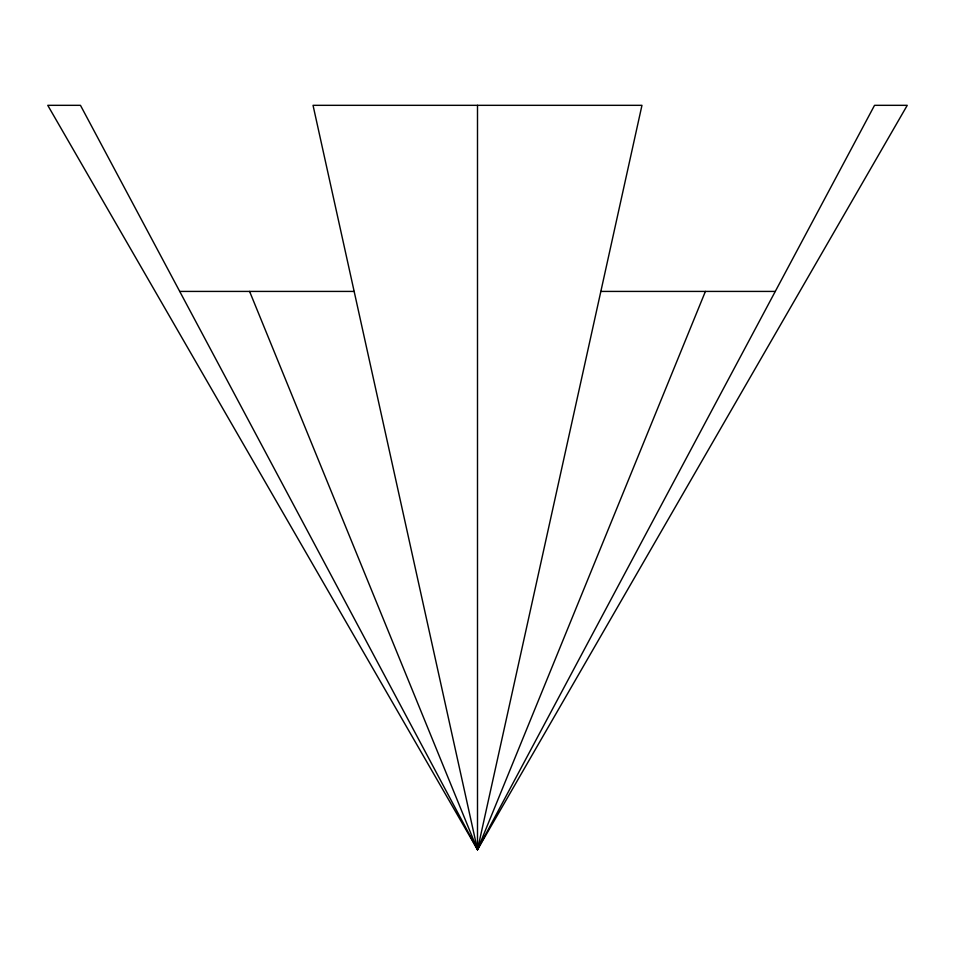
<?xml version="1.0" encoding="UTF-8"?>
<svg xmlns="http://www.w3.org/2000/svg" width="955" height="955" viewBox="0 0 955 955"><rect width="100%" height="100%" fill="white"/><g stroke="black" fill="none" stroke-linecap="round" stroke-linejoin="round"><path stroke-width="1.43" d="M249.589 291.418L477.5 849.675L641.963 105.325L313.037 105.325L477.5 849.675L907.25 105.325L874.541 105.325L477.5 849.675L47.75 105.325L80.459 105.325L477.5 849.675L705.411 291.418M179.719 291.418L354.162 291.418M600.838 291.418L775.281 291.418M477.5 105.325L477.5 849.675"/></g></svg>
